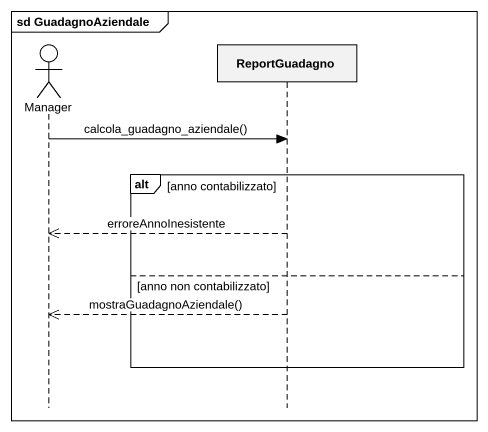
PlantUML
@startuml
mainframe sd GuadagnoAziendale
hide footbox
actor Manager
participant ReportGuadagno

Manager -> ReportGuadagno : calcola_guadagno_aziendale()
alt anno contabilizzato
  ReportGuadagno -->> Manager : erroreAnnoInesistente
else anno non contabilizzato
  ReportGuadagno -->> Manager : mostraGuadagnoAziendale()
end
@enduml
